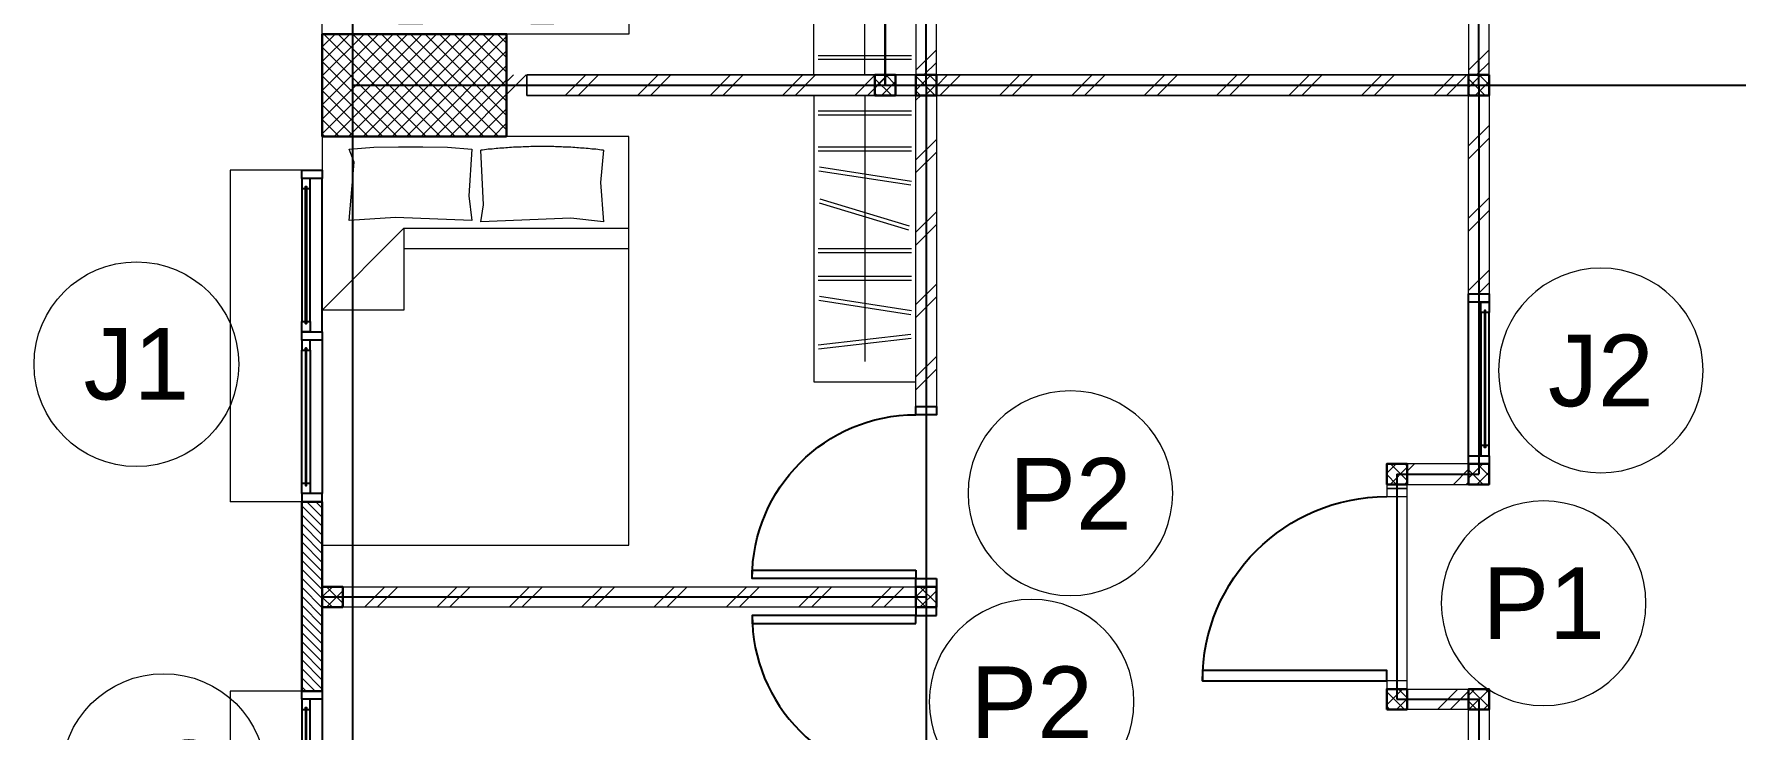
# Model space of a CAD drawing. Header units: millimetres. Extents: x -108 to 357, y -17 to 192.
# Drawn here: x 25.64 to 33.95, y 121.01 to 124.41 of the extents above; entities that cross this region are included whole.
import ezdxf
from ezdxf.enums import TextEntityAlignment as Align

# ---------------------------------------------------------------- set-up
doc = ezdxf.new("R2010")
doc.units = ezdxf.units.MM
for name, color, linetype, lineweight in [('ars', 11, 'Continuous', 0), ('KACA', 151, 'Continuous', 5), ('KOL', 1, 'Continuous', 30), ('KOLOM', 4, 'Continuous', 9), ('lan', 7, 'Continuous', 15), ('NOT', 7, 'Continuous', 20), ('tem', 5, 'Continuous', 20)]:
    doc.layers.add(name, color=color, linetype=linetype, lineweight=lineweight)
doc.layers.add('as', color=1, linetype='Continuous', plot=False)
doc.layers.add('Kusen', color=30, linetype='Continuous')
doc.styles.add('S', font='simplex', dxfattribs={"width": 0.75})
doc.styles.get("Standard").update_dxf_attribs({"font": 'arial.ttf'})
pattern_1 = [(45, (2, 57.215), (-0.1767767, 0.1767767), []), (45, (2.0625, 57.215), (-0.1767767, 0.1767767), [])]

# ---------------------------------------------------------------- blocks, each defined once
blk = doc.blocks.new('T. J1')
at = {"layer": 'Kusen'}
for p, q in [((-0.7188, 0.1), (-0.0688, 0.1)), ((0.7212, 0.1), (0.0712, 0.1)), ((-0.0188, 0), (-0.7688, 0)), ((-0.0688, 0.06), (-0.7188, 0.06)), ((0.0212, 0), (0.7712, 0)), ((0.0712, 0.06), (0.7212, 0.06))]:
    blk.add_line(p, q, dxfattribs=at)
for points in [[(-0.8088, 0), (-0.7688, 0), (-0.7688, 0.1), (-0.8088, 0.1)], [(-0.0188, 0), (0.0212, 0), (0.0212, 0.1), (-0.0188, 0.1)], [(0.8112, 0), (0.7712, 0), (0.7712, 0.1), (0.8112, 0.1)]]:
    blk.add_lwpolyline(points, close=True, dxfattribs=at)
for points in [[(-0.7188, 0.0775), (-0.7188, 0.06), (-0.7688, 0.06), (-0.7688, 0.1), (-0.7188, 0.1), (-0.7188, 0.0825), (-0.7288, 0.0825), (-0.7288, 0.0775), (-0.7188, 0.0775)], [(-0.0688, 0.0775), (-0.0688, 0.06), (-0.0188, 0.06), (-0.0188, 0.1), (-0.0688, 0.1), (-0.0688, 0.0825), (-0.0588, 0.0825), (-0.0588, 0.0775), (-0.0688, 0.0775)], [(0.0712, 0.0775), (0.0712, 0.06), (0.0212, 0.06), (0.0212, 0.1), (0.0712, 0.1), (0.0712, 0.0825), (0.0612, 0.0825), (0.0612, 0.0775), (0.0712, 0.0775)], [(0.7212, 0.0775), (0.7212, 0.06), (0.7712, 0.06), (0.7712, 0.1), (0.7212, 0.1), (0.7212, 0.0825), (0.7312, 0.0825), (0.7312, 0.0775), (0.7212, 0.0775)]]:
    blk.add_lwpolyline(points, dxfattribs=at)
at = {"layer": 'Kusen', "color": 141}
for points in [[(-0.7288, 0.0775), (-0.0588, 0.0775), (-0.0588, 0.0825), (-0.7288, 0.0825)], [(0.7312, 0.0775), (0.0612, 0.0775), (0.0612, 0.0825), (0.7312, 0.0825)]]:
    blk.add_lwpolyline(points, close=True, dxfattribs=at)
blk = doc.blocks.new('T. J2')
at = {"layer": 'KACA', "color": 141}
blk.add_lwpolyline([(-0.3792, 0.0775), (0.2908, 0.0775), (0.2908, 0.0825), (-0.3792, 0.0825)], close=True, dxfattribs=at)
at = {"layer": 'Kusen'}
for p, q in [((-0.3692, 0.1), (0.2808, 0.1)), ((-0.4192, 0), (0.3308, 0)), ((0.2808, 0.06), (-0.3692, 0.06))]:
    blk.add_line(p, q, dxfattribs=at)
for points in [[(-0.4592, 0), (-0.4192, 0), (-0.4192, 0.1), (-0.4592, 0.1)], [(0.3308, 0), (0.3708, 0), (0.3708, 0.1), (0.3308, 0.1)]]:
    blk.add_lwpolyline(points, close=True, dxfattribs=at)
for points in [[(-0.3692, 0.0775), (-0.3692, 0.06), (-0.4192, 0.06), (-0.4192, 0.1), (-0.3692, 0.1), (-0.3692, 0.0825), (-0.3792, 0.0825), (-0.3792, 0.0775), (-0.3692, 0.0775)], [(0.2808, 0.0775), (0.2808, 0.06), (0.3308, 0.06), (0.3308, 0.1), (0.2808, 0.1), (0.2808, 0.0825), (0.2908, 0.0825), (0.2908, 0.0775), (0.2808, 0.0775)]]:
    blk.add_lwpolyline(points, dxfattribs=at)
blk = doc.blocks.new('P.80')
at = {"layer": 'Kusen'}
for points in [[(-69.8094, -74.8368), (-69.7694, -74.8368), (-69.7694, -74.0368), (-69.8094, -74.0368)], [(-70.6094, -74.9368), (-70.5694, -74.9368), (-70.5694, -74.8368), (-70.6094, -74.8368)], [(-69.7694, -74.9368), (-69.7294, -74.9368), (-69.7294, -74.8368), (-69.7694, -74.8368)]]:
    blk.add_lwpolyline(points, close=True, dxfattribs=at)
blk.add_arc((-69.7694, -74.8368), 0.8, 90, 180, dxfattribs=at)
blk = doc.blocks.new('K 10.10')
at = {"layer": 'ars'}
h = blk.add_hatch(dxfattribs=at)
h.set_pattern_fill('_USER', color=256, scale=0.05, angle=45, double=1, pattern_type=0)
h.set_pattern_definition([(45, (0, 0), (-0.035355339, 0.035355339), []), (135, (0, 0), (-0.035355339, -0.035355339), [])])
h.paths.add_polyline_path([(1560.5383, 1380.4069), (1560.6383, 1380.4069), (1560.6383, 1380.5069), (1560.5383, 1380.5069)])
at = {"layer": 'KOL'}
blk.add_lwpolyline([(1560.5383, 1380.4069), (1560.6383, 1380.4069), (1560.6383, 1380.5069), (1560.5383, 1380.5069)], close=True, dxfattribs=at)
blk = doc.blocks.new('P-90')
at = {"layer": 'Kusen'}
blk.add_lwpolyline([(374.6908, -21.5979), (374.7408, -21.5979), (374.7408, -22.4979), (374.6908, -22.4979)], close=True, dxfattribs=at)
at = {"layer": 'Kusen', "lineweight": 9}
for points in [[(373.8008, -22.4979), (373.8408, -22.4979), (373.8408, -22.5979), (373.8008, -22.5979)], [(374.7408, -22.4979), (374.7808, -22.4979), (374.7808, -22.5979), (374.7408, -22.5979)]]:
    blk.add_lwpolyline(points, close=True, dxfattribs=at)
at = {"layer": 'Kusen'}
blk.add_arc((374.7408, -22.4979), 0.9, 90, 180, dxfattribs=at)
blk = doc.blocks.new('BED1')
at = {"color": 0, "linetype": 'Continuous'}
for points in [[(1.9976, 0), (1.9976, 1.4976), (0, 1.4976), (0, 0), (1.9976, 0)], [(1.5484, 1.0993), (1.1489, 1.0993), (1.1489, 1.4976), (1.5484, 1.0993)], [(1.9346, 1.3656), (1.9443, 1.2458), (1.9467, 1.1259), (1.9467, 1.0061), (1.9443, 0.8862), (1.9346, 0.7663), (1.707, 0.7809), (1.586, 0.7663), (1.6017, 1.1404), (1.586, 1.3656), (1.8717, 1.3426), (1.9346, 1.3656)], [(1.4492, 1.0993), (1.4492, 0)], [(1.5484, 1.0993), (1.5484, 0)], [(1.9298, 0.1235), (1.7724, 0.138), (1.5799, 0.1235), (1.5981, 0.2833), (1.5799, 0.7228), (1.6634, 0.7094), (1.9298, 0.7228)], [(1.9298, 0.1235), (1.931, 0.1332), (1.9322, 0.1429), (1.9334, 0.1513), (1.9346, 0.161), (1.9346, 0.1707), (1.9358, 0.1804), (1.937, 0.1889), (1.9383, 0.1985), (1.9383, 0.2082), (1.9395, 0.2179), (1.9407, 0.2264), (1.9407, 0.2361), (1.9419, 0.2458), (1.9419, 0.2542), (1.9431, 0.2639), (1.9431, 0.2736), (1.9443, 0.2833), (1.9443, 0.2918), (1.9455, 0.3015), (1.9455, 0.3111), (1.9455, 0.3208), (1.9467, 0.3293), (1.9467, 0.339), (1.9467, 0.3487), (1.9467, 0.3584), (1.9479, 0.3668), (1.9479, 0.3765), (1.9479, 0.3862), (1.9479, 0.3959), (1.9479, 0.4044), (1.9479, 0.414), (1.9479, 0.4237), (1.9479, 0.4334), (1.9479, 0.4419), (1.9479, 0.4516), (1.9479, 0.4613), (1.9479, 0.4709), (1.9479, 0.4794), (1.9467, 0.4891), (1.9467, 0.4988), (1.9467, 0.5085), (1.9467, 0.5169), (1.9455, 0.5266), (1.9455, 0.5363), (1.9455, 0.546), (1.9443, 0.5545), (1.9443, 0.5642), (1.9431, 0.5738), (1.9431, 0.5835), (1.9419, 0.592), (1.9419, 0.6017), (1.9407, 0.6114), (1.9407, 0.6199), (1.9395, 0.6295), (1.9383, 0.6392), (1.9383, 0.6489), (1.937, 0.6574), (1.9358, 0.6671), (1.9346, 0.6768), (1.9346, 0.6864), (1.9334, 0.6949), (1.9322, 0.7046), (1.931, 0.7143), (1.9298, 0.7228)]]:
    blk.add_lwpolyline(points, dxfattribs=at)
blk = doc.blocks.new('LEMARI1')
for points in [[(0.6998, 0.4988), (-0.6998, 0.4988)], [(-0.6998, 0), (0.6998, 0), (0.6998, 0.4988), (-0.6998, 0.4988), (-0.6998, 0)], [(-0.5387, 0.4758), (-0.4855, 0.023)], [(-0.4685, 0.0254), (-0.5206, 0.477)], [(-0.3002, 0.4746), (-0.3705, 0.0242)], [(-0.3523, 0.0218), (-0.2821, 0.4709)], [(-0.2034, 0.477), (-0.2034, 0.0218)], [(-0.1852, 0.0218), (-0.1852, 0.477)], [(-0.0678, 0.477), (-0.0678, 0.0218)], [(-0.0496, 0.0218), (-0.0496, 0.477)], [(0.1755, 0.4722), (0.0436, 0.0363)], [(0.0605, 0.0315), (0.1937, 0.4673)], [(0.3317, 0.4746), (0.2627, 0.0242)], [(0.2797, 0.0218), (0.3499, 0.4709)], [(0.4286, 0.477), (0.4286, 0.0218)], [(0.4467, 0.0218), (0.4467, 0.477)], [(0.6053, 0.477), (0.6053, 0.0218)], [(0.6235, 0.0218), (0.6235, 0.477)], [(0.6998, 0.2494), (-0.5993, 0.2494)]]:
    blk.add_lwpolyline(points)
blk = doc.blocks.new('typikal-1a')
at = {"layer": 'as'}
for p, q in [((0, 5.5), (1.9, 5.5)), ((1.9, 5.1), (1.9, 5.5)), ((3, 5.1), (3, 5.5)), ((3, 5.5), (6.2, 5.5)), ((1.9, 5.1), (3, 5.1)), ((0, 2.8), (6.2, 2.8)), ((2.5, -0.15), (2.5, 2.8))]:
    blk.add_line(p, q, dxfattribs=at)
at = {"layer": 'KOL'}
blk.add_lwpolyline([(2.035, -0.15), (2.96, -0.15), (2.96, -0.25), (2.035, -0.25)], close=True, dxfattribs=at)
at = {"layer": 'lan'}
blk.add_line((2.91, 5.15), (2.01, 5.15), dxfattribs=at)
at = {"layer": 'tem'}
for points in [[(1.02, 5.45), (0.05, 5.45), (0.05, 5.55), (1.02, 5.55)], [(3.05, 5.55), (4.35, 5.55), (4.35, 5.45), (3.05, 5.45)], [(0.05, 2.85), (-0.05, 2.85), (-0.05, 5.45), (0.05, 5.45)], [(1.95, 5.45), (1.85, 5.45), (1.85, 5.15), (1.95, 5.15)], [(2.95, 5.45), (3.05, 5.45), (3.05, 5.15), (2.95, 5.15)], [(1.97, 5.15), (1.95, 5.15), (1.95, 5.05), (1.97, 5.05)], [(1.57, 2.75), (0.05, 2.75), (0.05, 2.85), (1.57, 2.85)], [(0.05, 2.75), (-0.05, 2.75), (-0.05, 0.85), (0.05, 0.85)], [(2.45, 2.75), (2.55, 2.75), (2.55, -0.05), (2.45, -0.05)]]:
    blk.add_lwpolyline(points, close=True, dxfattribs=at)
at = {"layer": 'ars', "rotation": 180}
for name, p in [('LEMARI1', (0.7498, 2.75)), ('BED1', (2.2476, 1.3476))]:
    blk.add_blockref(name, p, dxfattribs=at)
at = {"layer": 'KOLOM', "extrusion": (0, 0, -1), "zscale": -1}
for p in [(-1560.5883, -1374.9569), (-1562.4883, -1374.9569), (-1563.5883, -1374.9569), (-1562.4883, -1375.3569), (-1563.5883, -1375.3569), (-1560.5883, -1377.6569), (-1563.0883, -1377.6569), (-1563.0883, -1380.5569)]:
    blk.add_blockref('K 10.10', p, dxfattribs=at)
at = {"layer": 'Kusen', "xscale": -1}
blk.add_blockref('T. J2', (1.3908, 5.45), dxfattribs=at)
at = {"layer": 'Kusen', "xscale": -1, "rotation": 180}
for name, p in [('P-90', (-371.8308, -17.4479)), ('P.80', (72.1794, -72.0868)), ('T. J1', (1.2238, -0.15)), ('T. J2', (3.4192, -0.15))]:
    blk.add_blockref(name, p, dxfattribs=at)
at = {"layer": 'Kusen', "rotation": 180}
blk.add_blockref('P.80', (-67.1794, -72.0868), dxfattribs=at)
blk = doc.blocks.new("k2'")
at = {"layer": 'ars'}
h = blk.add_hatch(dxfattribs=at)
h.set_pattern_fill('_USER', color=256, scale=0.05, angle=45, double=1, pattern_type=0)
h.set_pattern_definition([(45, (0, -4.95), (-0.03535534, 0.03535534), []), (135, (0, -4.95), (-0.03535534, -0.03535534), [])])
h.paths.add_polyline_path([(-0.25, -0.45), (0.25, -0.45), (0.25, 0.45), (-0.25, 0.45)])
at = {"layer": 'KOL'}
blk.add_lwpolyline([(-0.25, -0.45), (0.25, -0.45), (0.25, 0.45), (-0.25, 0.45)], close=True, dxfattribs=at)
blk = doc.blocks.new('A-4')
at = {"layer": 'ars'}
h = blk.add_hatch(dxfattribs=at)
h.set_pattern_fill('TEMBOK', color=256, scale=0.25)
h.set_pattern_definition([(45, (-11.05016, -11.165), (-0.1767767, 0.1767767), []), (45, (-10.98766, -11.165), (-0.1767767, 0.1767767), [])])
h.paths.add_polyline_path([(-3.8, 34.5), (-3.7, 34.5), (-3.7, 36.02), (-3.8, 36.02)])
h = blk.add_hatch(dxfattribs=at)
h.set_pattern_fill('TEMBOK', color=256, scale=0.25)
h.set_pattern_definition([(45, (-8.35016, -11.165), (-0.1767767, 0.1767767), []), (45, (-8.28766, -11.165), (-0.1767767, 0.1767767), [])])
h.paths.add_polyline_path([(-1.1, 34.5), (-1, 34.5), (-1, 36.02), (-1.1, 36.02)])
h = blk.add_hatch(dxfattribs=at)
h.set_pattern_fill('TEMBOK', color=256, scale=0.25)
h.set_pattern_definition(pattern_1)
h.paths.add_polyline_path([(-5.8, 34.5), (-5.8, 34.4), (-3.8, 34.4), (-3.8, 34.5)])
h = blk.add_hatch(dxfattribs=at)
h.set_pattern_fill('TEMBOK', color=256, scale=0.25)
h.set_pattern_definition(pattern_1)
h.paths.add_polyline_path([(-1.1, 34.5), (-1.1, 34.4), (-3.7, 34.4), (-3.7, 34.5)])
h = blk.add_hatch(dxfattribs=at)
h.set_pattern_fill('TEMBOK', color=256, scale=0.25)
h.set_pattern_definition([(45, (-0.7, 70.165), (-0.1767767, 0.1767767), []), (45, (-0.6375, 70.165), (-0.1767767, 0.1767767), [])])
h.paths.add_polyline_path([(-3.7, 34.4), (-3.7, 32.88), (-3.8, 32.88), (-3.8, 34.4)])
h = blk.add_hatch(dxfattribs=at)
h.set_pattern_fill('TEMBOK', color=256, scale=0.25)
h.set_pattern_definition([(45, (-8.35016, -22.495), (-0.1767767, 0.1767767), []), (45, (-8.28766, -22.495), (-0.1767767, 0.1767767), [])])
h.paths.add_polyline_path([(-1.1, 33.43), (-1, 33.43), (-1, 34.4), (-1.1, 34.4)])
h = blk.add_hatch(dxfattribs=at)
h.set_pattern_fill('TEMBOK', color=256, scale=0.25)
h.set_pattern_definition([(45, (-6.195, 17.325), (-0.1767767, 0.1767767), []), (45, (-6.1325, 17.325), (-0.1767767, 0.1767767), [])])
h.paths.add_polyline_path([(-1.1, 32.6), (-1.4, 32.6), (-1.4, 32.5), (-1.1, 32.5)])
h = blk.add_hatch(dxfattribs=at)
h.set_pattern_fill('ANSI31', color=256, scale=0.25, angle=90, style=0)
h.set_pattern_definition([(135, (375.904584, 513.928732), (-0.0220970869, -0.0220970869), [])])
h.paths.add_polyline_path([(-6.7, 32.415), (-6.7, 31.49), (-6.8, 31.49), (-6.8, 32.415)])
h = blk.add_hatch(dxfattribs=at)
h.set_pattern_fill('TEMBOK', color=256, scale=0.25)
h.set_pattern_definition([(45, (-0.795, 5.525), (-0.1767767, 0.1767767), []), (45, (-0.7325, 5.525), (-0.1767767, 0.1767767), [])])
h.paths.add_polyline_path([(-6.6, 32), (-3.8, 32), (-3.8, 31.9), (-6.6, 31.9)])
h = blk.add_hatch(dxfattribs=at)
h.set_pattern_fill('TEMBOK', color=256, scale=0.25)
h.set_pattern_definition([(45, (-6.195, 18.425), (-0.1767767, 0.1767767), []), (45, (-6.1325, 18.425), (-0.1767767, 0.1767767), [])])
h.paths.add_polyline_path([(-1.1, 31.5), (-1.4, 31.5), (-1.4, 31.4), (-1.1, 31.4)])
h = blk.add_hatch(dxfattribs=at)
h.set_pattern_fill('TEMBOK', color=256, scale=0.25)
h.set_pattern_definition([(45, (-8.35016, -19.165), (-0.1767767, 0.1767767), []), (45, (-8.28766, -19.165), (-0.1767767, 0.1767767), [])])
h.paths.add_polyline_path([(-1.1, 30.1), (-1, 30.1), (-1, 31.4), (-1.1, 31.4)])
at = {"layer": 'as'}
for p, q in [((-6.55, 15.85), (-6.55, 40.65)), ((-6.55, 34.45), (6.55, 34.45))]:
    blk.add_line(p, q, dxfattribs=at)
at = {"layer": 'KOL'}
blk.add_line((-3.95, 34.45), (-3.95, 40.65), dxfattribs=at)
at = {"layer": 'lan'}
for p, q in [((-6.8, 34.035), (-7.15, 34.035)), ((-7.15, 34.035), (-7.15, 32.415)), ((-6.8, 32.415), (-7.15, 32.415)), ((-6.8, 31.49), (-7.15, 31.49)), ((-7.15, 31.49), (-7.15, 30.66))]:
    blk.add_line(p, q, dxfattribs=at)
at = {"layer": 'tem', "ltscale": 2}
for points in [[(-1.1, 34.4), (-1.1, 34.5), (-3.9, 34.5), (-3.9, 34.4)], [(-1.1, 34.5), (-1.1, 34.4), (-3.9, 34.4), (-3.9, 34.5)]]:
    blk.add_lwpolyline(points, close=True, dxfattribs=at)
at = {"layer": 'KOL', "rotation": 90}
blk.add_blockref("k2'", (-6.25, 34.45), dxfattribs=at)
at = {"layer": 'KOLOM', "extrusion": (0, 0, -1), "zscale": -1, "rotation": 90}
for p in [(1384.4069, -1526.1383), (1381.5069, -1526.1383), (1381.5069, -1526.1383)]:
    blk.add_blockref('K 10.10', p, dxfattribs=at)
at = {"layer": 'KOLOM', "extrusion": (0, 0, -1), "xscale": -1, "zscale": -1, "rotation": 90}
for p in [(1384.4069, 1595.0383), (1381.5069, 1595.0383)]:
    blk.add_blockref('K 10.10', p, dxfattribs=at)
at = {"layer": 'lan', "xscale": -1, "rotation": 270}
blk.add_blockref('typikal-1a', (-6.55, 34.45), dxfattribs=at)
at = {"layer": 'lan', "rotation": 270}
blk.add_blockref('typikal-1a', (-6.55, 34.45), dxfattribs=at)
blk = doc.blocks.new('NAV')
blk.add_circle((0, -0.4), 0.4)
at = {"style": 'S', "width": 0.75, "flags": 4}
blk.add_attdef('AV', text='', height=0.3, dxfattribs=at).set_placement((0, -0.4), align=Align.MIDDLE)

msp = doc.modelspace()

# ---------------------------------------------------------------- block references
msp.add_blockref('A-4', (33.74738, 89.70808))
at = {"layer": 'NOT'}
ref = msp.add_blockref('NAV', (26.13919, 123.29489), dxfattribs=dict(at, xscale=1.25, yscale=1.25, zscale=1.25))
ref.add_attrib('AV', 'J1', dxfattribs={"layer": '0', "height": 0.35, "rotation": 360, "flags": 4}).set_placement((26.13919, 122.79489), align=Align.MIDDLE)
ref = msp.add_blockref('NAV', (33.29361, 123.26436), dxfattribs=dict(at, xscale=-1.25, yscale=1.25, zscale=1.25))
ref.add_attrib('AV', 'J2', dxfattribs={"layer": '0', "height": 0.35, "flags": 4}).set_placement((33.29361, 122.76436), align=Align.MIDDLE)
ref = msp.add_blockref('NAV', (30.70214, 122.66471), dxfattribs=dict(at, xscale=-1.25, yscale=1.25, zscale=1.25))
ref.add_attrib('AV', 'P2', dxfattribs={"layer": '0', "height": 0.35, "flags": 4}).set_placement((30.70214, 122.16471), align=Align.MIDDLE)
ref = msp.add_blockref('NAV', (33.01396, 122.12698), dxfattribs=dict(at, xscale=-1.25, yscale=1.25, zscale=1.25))
ref.add_attrib('AV', 'P1', dxfattribs={"layer": '0', "height": 0.35, "flags": 4}).set_placement((33.01396, 121.62698), align=Align.MIDDLE)
ref = msp.add_blockref('NAV', (30.51289, 121.64598), dxfattribs=dict(at, xscale=-1.25, yscale=1.25, zscale=1.25))
ref.add_attrib('AV', 'P2', dxfattribs={"layer": '0', "height": 0.35, "flags": 4}).set_placement((30.51289, 121.14598), align=Align.MIDDLE)
ref = msp.add_blockref('NAV', (26.27238, 121.28308), dxfattribs=dict(at, xscale=1.25, yscale=1.25, zscale=1.25))
ref.add_attrib('AV', 'J2', dxfattribs={"layer": '0', "height": 0.35, "rotation": 360, "flags": 4}).set_placement((26.27238, 120.78308), align=Align.MIDDLE)

doc.saveas('drawing.dxf')
